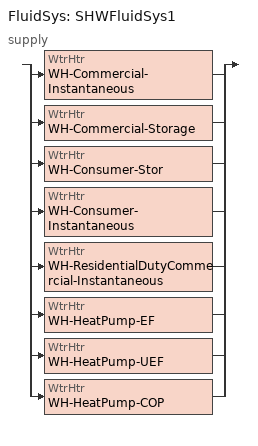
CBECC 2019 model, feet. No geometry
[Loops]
FluidSys 'SHWFluidSys1'
 supply: split
  | WtrHtr 'WH-Commercial-Instantaneous'
  | WtrHtr 'WH-Commercial-Storage'
  | WtrHtr 'WH-Consumer-Stor'
  | WtrHtr 'WH-Consumer-Instantaneous'
  | WtrHtr 'WH-ResidentialDutyCommercial-Instantaneous'
  | WtrHtr 'WH-HeatPump-EF'
  | WtrHtr 'WH-HeatPump-UEF'
  | WtrHtr 'WH-HeatPump-COP'
[Proj]
020012S-OffSml-CECStd13: ZipCode=95814; DisableMandUFacChecks=0
[Bldg]
Small Office: FuncClassMthd=AreaCategoryMethod; TotStoryCnt=1; AboveGrdStoryCnt=1
[Story]
Building Story 1: Z=0; FlrToFlrHgt=10.7; FlrToCeilingHgt=10
[Spc] Story=Building Story 1
Name | ThrmlZnRef | Area | SpcFuncDefaultsRef | SpcFunc | SecSide100PctControlled | SHWFluidSegRef | CommRfrgEPD | CondgType
Perimeter_ZN_1 | Perimeter_ZN_1 Thermal Zone | 1221.17 | Office Defaults | Office Area (Open plan office) | 1 | SHWSupply1
Perimeter_ZN_2 | Perimeter_ZN_2 Thermal Zone | 724.411 | Office Defaults | Office Area (Open plan office) | 1 | SHWSupply1
Perimeter_ZN_3 | Perimeter_ZN_3 Thermal Zone | 1221.17 | Office Defaults | Office Area (Open plan office) | 1 | SHWSupply1
Perimeter_ZN_4 | Perimeter_ZN_4 Thermal Zone | 724.411 | Office Defaults | Office Area (Open plan office) | 1 | SHWSupply1
Core_ZN | Core_ZN Thermal Zone | 1610.9 | Office Defaults | Office Area (Open plan office) |  | SHWSupply1 | 0
Attic | Attic Thermal Zone | 6113.67 |  | Unoccupied-Exclude from Gross Floor Area |  |  |  | IndirectlyConditioned
[ThrmlZn] HasUnknownHVAC=1
Name | Type | ClgTstatSchRef | HtgTstatSchRef
Attic Thermal Zone | Unconditioned
Core_ZN Thermal Zone; Perimeter_ZN_1 Thermal Zone; Perimeter_ZN_2 Thermal Zone; Perimeter_ZN_3 Thermal Zone; Perimeter_ZN_4 Thermal Zone | Conditioned | Office ClgSetPt | Office HtgSetPt
[FluidSys]
SHWFluidSys1: Status=New; Type=ServiceHotWater; DsgnSupWtrTemp=135
[FluidSeg] Sys=SHWFluidSys1
Name | Type | Src
SHWSupply1 | PrimarySupply
SHWMakeup1 | MakeupFluid | MunicipalWater
[WtrHtr] Sys=SHWFluidSys1; FluidSegOutRef=SHWSupply1; FluidSegMakeupRef=SHWMakeup1; FuelSrc=Electricity
WH-Commercial-Instantaneous: StorCap=10; ThrmlEff=0.9; InpPwr=12.1; IsUEFRtd=0
WH-Commercial-Storage: StorCap=40; ThrmlEff=0.8; InpPwr=12.1; IsUEFRtd=0; StdbyLossFrac=0.09
WH-Consumer-Stor: StorCap=40; InpPwr=12; IsUEFRtd=1; UEF=0.92; RE=0.9; FirstHrRating=90
WH-Consumer-Instantaneous: StorCap=1; InpPwr=12; IsUEFRtd=1; UEF=0.92; RE=0.9; FlowRt=20
WH-ResidentialDutyCommercial-Instantaneous: StorCap=1; InpPwr=12.1; IsUEFRtd=1; UEF=0.92; FlowRt=20
WH-HeatPump-EF: StorCap=120; InpPwr=12; IsUEFRtd=0; Type=HeatPumpPackaged; EF=3.2; StorLoc=1
WH-HeatPump-UEF: StorCap=120; InpPwr=12; IsUEFRtd=1; UEF=3; FirstHrRating=99; Type=HeatPumpPackaged; StorLoc=1
WH-HeatPump-COP: StorCap=121; InpPwr=12; IsUEFRtd=0; StdbyLossFrac=0.0052; Type=HeatPumpSplit; StorLoc=0; COP=3.5; CprsrLoc=0; CprsrZnRef=Core_ZN Thermal Zone; StorZnRef=Core_ZN Thermal Zone; RtdEvapInletAirDBTempF=68; RtdCondInletWtrTempF=136
[SpcFuncDefaults]
Office Defaults: SpcFunc=Office Area (Open plan office); OccSchRef=Office Occupancy; IntLtgRegSchRef=Office Lights; RecptSchRef=Office Receptacle; ProcElecSchRef=Office Receptacle; CommRfrgEqpSchRef=Office Receptacle; ElevSchRef=Office Elevator; ProcGasSchRef=Office Receptacle; HotWtrHtgSchRef=Office ServiceHotWater
[Sch]
Name | Type | EndMonth[1] | EndDay[1] | SchWeekRef[1]
Office Occupancy | Fraction | 12 | 31 | OfficeOccupancyWk
Office Receptacle | Fraction | 12 | 31 | OfficeReceptacleWk
Office ServiceHotWater | Fraction | 12 | 31 | OfficeServiceHotWaterWk
Office Elevator | Fraction |  |  | OfficeElevatorWk
Office Lights | Fraction | 12 | 31 | OfficeLightsWk
Office ClgSetPt | Temperature | 12 | 31 | OfficeClgSetPtWk
Office HtgSetPt | Temperature | 12 | 31 | OfficeHtgSetPtWk
[SchWeek]
Name | Type | SchDaySunRef | SchDayMonRef | SchDayTueRef | SchDayWedRef | SchDayThuRef | SchDayFriRef | SchDaySatRef | SchDayHolRef | SchDayClgDDRef | SchDayHtgDDRef | SchDayWDRef
OfficeOccupancyWk | Fraction | OfficeOccupancySun | OfficeOccupancyWD | OfficeOccupancyWD | OfficeOccupancyWD | OfficeOccupancyWD | OfficeOccupancyWD | OfficeOccupancySat | OfficeOccupancySun | OnDay | OffDay
OfficeReceptacleWk | Fraction | OfficeReceptacleSun | OfficeReceptacleWD | OfficeReceptacleWD | OfficeReceptacleWD | OfficeReceptacleWD | OfficeReceptacleWD | OfficeReceptacleSat | OfficeReceptacleSun | OnDay | OffDay
OfficeServiceHotWaterWk | Fraction | OfficeServiceHotWaterSun | OfficeServiceHotWaterWD | OfficeServiceHotWaterWD | OfficeServiceHotWaterWD | OfficeServiceHotWaterWD | OfficeServiceHotWaterWD | OfficeServiceHotWaterSat | OfficeServiceHotWaterSun | OnDay | OffDay
OfficeElevatorWk | Fraction | OfficeElevatorSun |  |  |  |  |  | OfficeElevatorSat |  |  |  | OfficeElevatorWD
OfficeLightsWk | Fraction | OfficeLightsSun | OfficeLightsWD | OfficeLightsWD | OfficeLightsWD | OfficeLightsWD | OfficeLightsWD | OfficeLightsSat | OfficeLightsSun | OnDay | OffDay
OfficeClgSetPtWk | Temperature | OfficeClgSetPtSun | OfficeClgSetPtWD | OfficeClgSetPtWD | OfficeClgSetPtWD | OfficeClgSetPtWD | OfficeClgSetPtWD | OfficeClgSetPtSat | OfficeClgSetPtSun | OfficeClgSetPtWD | OfficeClgSetPtWD
OfficeHtgSetPtWk | Temperature | OfficeHtgSetPtSun | OfficeHtgSetPtWD | OfficeHtgSetPtWD | OfficeHtgSetPtWD | OfficeHtgSetPtWD | OfficeHtgSetPtWD | OfficeHtgSetPtSat | OfficeHtgSetPtSun | OfficeHtgSetPtWD | OfficeHtgSetPtWD
[SchDay]
Name | Type | Hr
OfficeOccupancySun | Fraction | ( 0, 0, 0, 0, 0, 0, 0.05, 0.05, 0.05, 0.05, 0.05, 0.05, 0.05, 0.05, 0.05, 0.05, 0.05, 0.05, 0, 0, 0, 0, 0, 0 )
OfficeOccupancyWD | Fraction | ( 0, 0, 0, 0, 0, 0, 0.1, 0.2, 0.95, 0.95, 0.95, 0.95, 0.5, 0.95, 0.95, 0.95, 0.95, 0.3, 0.1, 0.1, 0.1, 0.1, 0.05, 0.05 )
OfficeOccupancySat | Fraction | ( 0, 0, 0, 0, 0, 0, 0.1, 0.1, 0.3, 0.3, 0.3, 0.3, 0.1, 0.1, 0.1, 0.1, 0.1, 0.05, 0.05, 0, 0, 0, 0, 0 )
OfficeReceptacleSun; OfficeLightsSun | Fraction | ( 0.05, 0.05, 0.05, 0.05, 0.05, 0.05, 0.05, 0.05, 0.05, 0.05, 0.05, 0.05, 0.05, 0.05, 0.05, 0.05, 0.05, 0.05, 0.05, 0.05, 0.05, 0.05, 0.05, 0.05 )
OfficeReceptacleWD | Fraction | ( 0.05, 0.05, 0.05, 0.05, 0.05, 0.1, 0.1, 0.3, 0.9, 0.9, 0.9, 0.9, 0.9, 0.9, 0.9, 0.9, 0.9, 0.5, 0.3, 0.3, 0.2, 0.2, 0.1, 0.05 )
OfficeReceptacleSat; OfficeLightsSat | Fraction | ( 0.05, 0.05, 0.05, 0.05, 0.05, 0.05, 0.1, 0.1, 0.3, 0.3, 0.3, 0.3, 0.15, 0.15, 0.15, 0.15, 0.15, 0.05, 0.05, 0.05, 0.05, 0.05, 0.05, 0.05 )
OfficeServiceHotWaterSun | Fraction | ( 0.04, 0.04, 0.04, 0.04, 0.04, 0.07, 0.04, 0.04, 0.04, 0.04, 0.04, 0.06, 0.06, 0.09, 0.06, 0.04, 0.04, 0.04, 0.04, 0.04, 0.04, 0.07, 0.04, 0.04 )
OfficeServiceHotWaterWD | Fraction | ( 0.05, 0.05, 0.05, 0.05, 0.05, 0.08, 0.07, 0.19, 0.35, 0.38, 0.39, 0.47, 0.57, 0.54, 0.34, 0.33, 0.44, 0.26, 0.21, 0.15, 0.17, 0.08, 0.05, 0.05 )
OfficeServiceHotWaterSat | Fraction | ( 0.05, 0.05, 0.05, 0.05, 0.05, 0.08, 0.07, 0.11, 0.15, 0.21, 0.19, 0.23, 0.2, 0.19, 0.15, 0.12, 0.14, 0.07, 0.07, 0.07, 0.07, 0.09, 0.05, 0.05 )
OfficeElevatorWD | Fraction | ( 0, 0, 0, 0, 0, 0, 0, 0.35, 0.69, 0.43, 0.37, 0.43, 0.58, 0.48, 0.37, 0.37, 0.46, 0.62, 0.2, 0.12, 0.04, 0.04, 0, 0 )
OfficeElevatorSat | Fraction | ( 0, 0, 0, 0, 0, 0, 0, 0.16, 0.14, 0.21, 0.18, 0.25, 0.21, 0.13, 0.08, 0.04, 0.05, 0.06, 0, 0, 0, 0, 0, 0 )
OfficeElevatorSun; OffDay | Fraction | ( 0, 0, 0, 0, 0, 0, 0, 0, 0, 0, 0, 0, 0, 0, 0, 0, 0, 0, 0, 0, 0, 0, 0, 0 )
OfficeLightsWD | Fraction | ( 0.05, 0.05, 0.05, 0.05, 0.05, 0.1, 0.1, 0.3, 0.65, 0.65, 0.65, 0.65, 0.65, 0.65, 0.65, 0.65, 0.65, 0.35, 0.3, 0.3, 0.2, 0.2, 0.1, 0.05 )
OnDay | Fraction | ( 1, 1, 1, 1, 1, 1, 1, 1, 1, 1, 1, 1, 1, 1, 1, 1, 1, 1, 1, 1, 1, 1, 1, 1 )
OfficeClgSetPtSun | Temperature | ( 85, 85, 85, 85, 85, 85, 85, 85, 85, 85, 85, 85, 85, 85, 85, 85, 85, 85, 85, 85, 85, 85, 85, 85 )
OfficeClgSetPtWD | Temperature | ( 85, 85, 85, 85, 85, 75, 75, 75, 75, 75, 75, 75, 75, 75, 75, 75, 75, 75, 75, 75, 75, 75, 75, 75 )
OfficeClgSetPtSat | Temperature | ( 85, 85, 85, 85, 85, 75, 75, 75, 75, 75, 75, 75, 75, 75, 75, 75, 75, 75, 75, 85, 85, 85, 85, 85 )
OfficeHtgSetPtSun | Temperature | ( 60, 60, 60, 60, 60, 60, 60, 60, 60, 60, 60, 60, 60, 60, 60, 60, 60, 60, 60, 60, 60, 60, 60, 60 )
OfficeHtgSetPtWD | Temperature | ( 60, 60, 60, 60, 60, 70, 70, 70, 70, 70, 70, 70, 70, 70, 70, 70, 70, 70, 70, 70, 70, 70, 70, 70 )
OfficeHtgSetPtSat | Temperature | ( 60, 60, 60, 60, 60, 70, 70, 70, 70, 70, 70, 70, 70, 70, 70, 70, 70, 70, 70, 60, 60, 60, 60, 60 )
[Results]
End Use | Proposed Design Site (MWh) | Proposed Design Site (MBtu) | Proposed Design TDV (kBtu/ft²-yr) | Standard Design Site (MWh) | Standard Design Site (MBtu) | Standard Design TDV (kBtu/ft²-yr) | Compliance TDV Margin (kBtu/ft²-yr)
Space Heating | -- | 25.5 | 9.57 | -- | 25.8 | 9.71 | 0.14
Space Cooling | 10.4 | -- | 81.98 | 10.3 | -- | 81.40 | -0.58
Indoor Fans | 21.3 | -- | 113.56 | 20.9 | -- | 111.71 | -1.85
Heat Rejection | -- | -- | -- | -- | -- | -- | --
Pumps & Misc. | -- | -- | -- | -- | -- | -- | --
Domestic Hot Water | 10.5 | -- | 52.04 | 1.7 | -- | 8.52 | -43.52
Indoor Lighting | 7.4 | -- | 38.22 | 7.4 | -- | 38.22 | --
Compliance Total | 49.6 | 25.5 | 295.37 | 40.3 | 25.8 | 249.56 | -45.81
Receptacle | 23.6 | -- | 120.68 | 23.6 | -- | 120.68 | --
Process | -- | -- | -- | -- | -- | -- | --
Other Ltg | -- | -- | -- | -- | -- | -- | --
Process Motors | -- | -- | -- | -- | -- | -- | --
Photovoltaics | -- | -- | -- | -- | -- | -- | --
Battery | -- | -- | -- | -- | -- | -- | --
TOTAL | 73.2 | 25.5 | 416.05 | 63.9 | 25.8 | 370.24 | -45.81
FAIL
